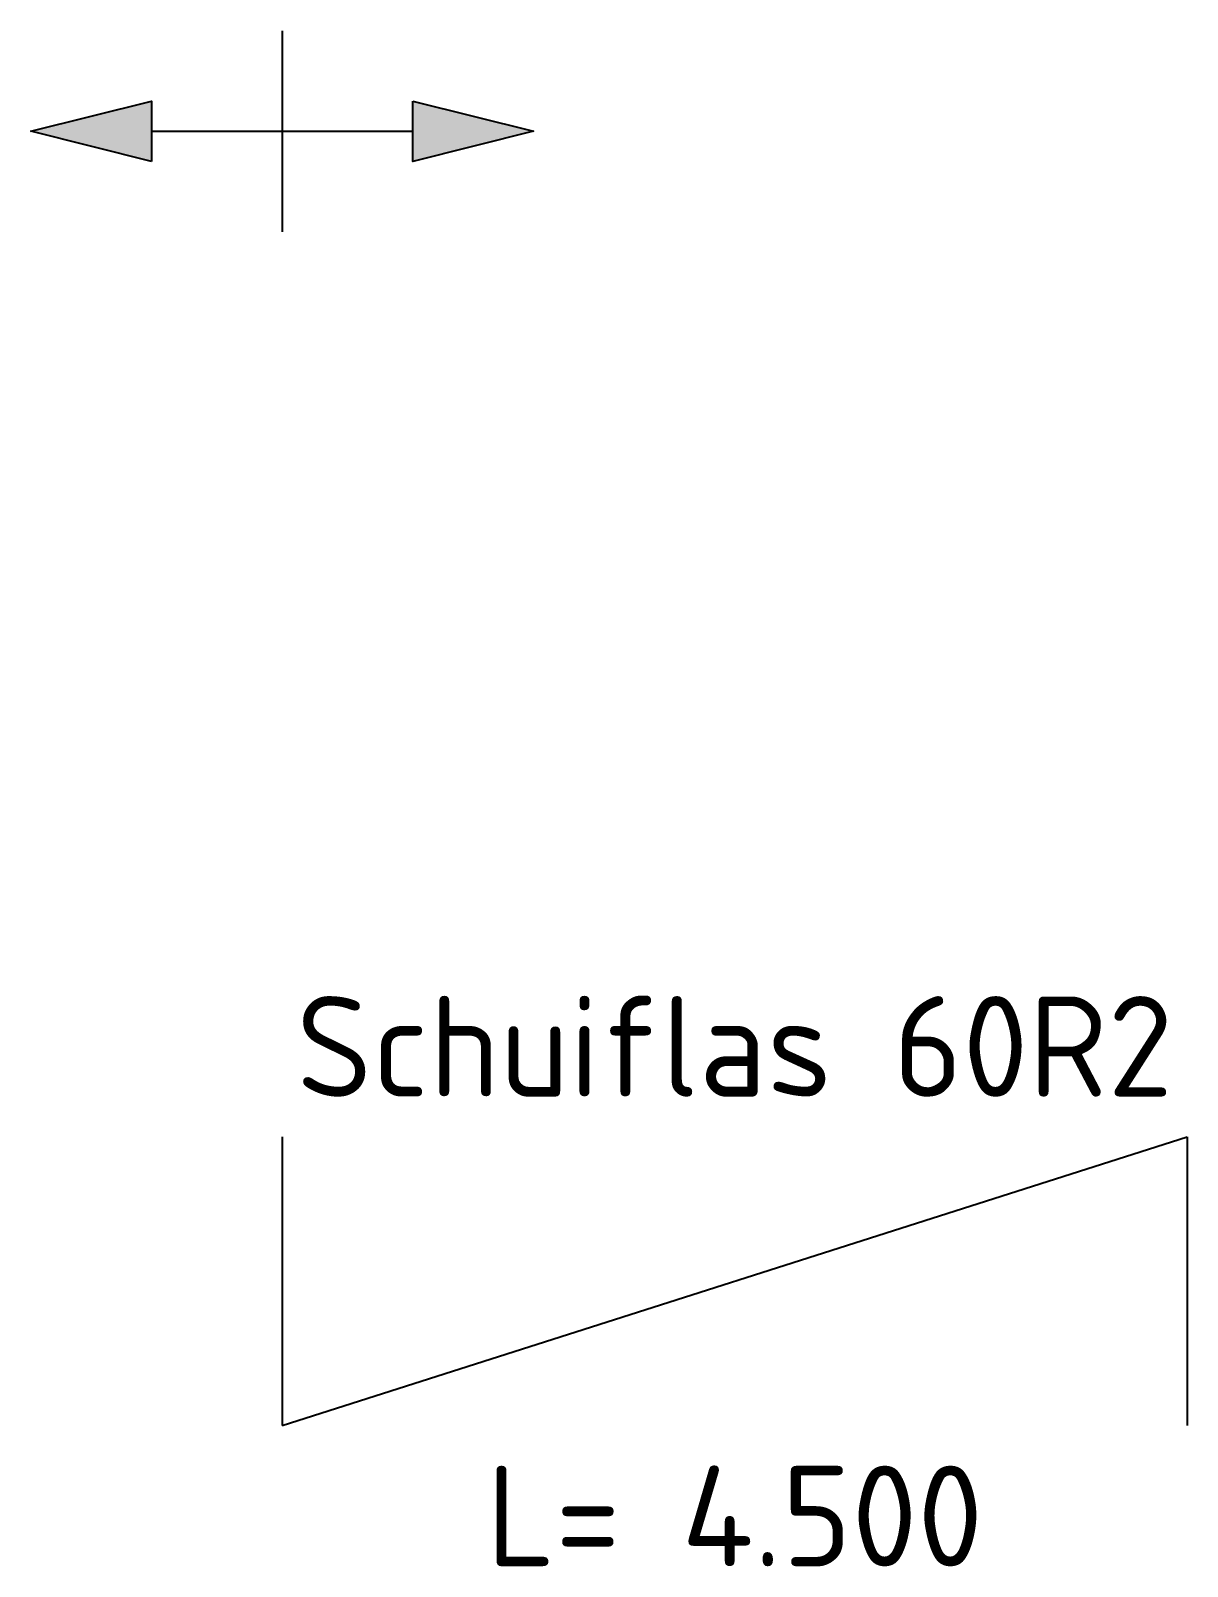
# Model space of a CAD drawing. Header units: metres. Extents: x -1 to 17, y -1 to 366.
# Drawn here: x -1.25 to 4.5, y 97.86 to 105.5 of the extents above; entities that cross this region are included whole.
import ezdxf
from ezdxf.enums import TextEntityAlignment as Align

# ---------------------------------------------------------------- set-up
doc = ezdxf.new("R2010")
doc.units = ezdxf.units.M
doc.styles.add('NLCS-ISO', font='NLCS-ISO.ttf')

# ---------------------------------------------------------------- blocks, each defined once
blk = doc.blocks.new('SSB_SSB-COMPENSATIEINRICHTING')
for p, q in [((0, -1.435), (4.5, 0)), ((0, 0), (0, -1.435)), ((4.5, 0), (4.5, -1.435))]:
    blk.add_line(p, q)
at = {"style": 'NLCS-ISO'}
blk.add_text('Schuiflas 60R2', height=0.5, dxfattribs=at).set_placement((2.25, 0.2), align=Align.CENTER)
blk.add_text('L= 4.500', height=0.5, dxfattribs=at).set_placement((2.25, -1.635), align=Align.TOP_CENTER)
blk = doc.blocks.new('SSB_SSB-CONSTRUCTIE_WIJZIGING')
for p, q in [((0, 0.5), (0, -0.5)), ((-0.6502, 0), (0.6502, 0))]:
    blk.add_line(p, q)
at = {"flags": 128}
for points in [[(-0.6502, -0.15), (-1.25, 0), (-0.6502, 0.15)], [(0.6502, 0.15), (1.25, 0), (0.6502, -0.15)]]:
    blk.add_lwpolyline(points, close=True, dxfattribs=at)
at = {"color": 254, "extrusion": (0, 0, -1)}
blk.add_solid([(0.6502, -0.15), (1.25, 0), (0.6502, 0.15)], dxfattribs=at)
at = {"color": 254}
blk.add_solid([(0.6502, 0.15), (1.25, 0), (0.6502, -0.15)], dxfattribs=at)

msp = doc.modelspace()

# ---------------------------------------------------------------- block references
for name, p in [('SSB_SSB-CONSTRUCTIE_WIJZIGING', (0, 105)), ('SSB_SSB-COMPENSATIEINRICHTING', (0, 100))]:
    msp.add_blockref(name, p)

doc.saveas('drawing.dxf')
